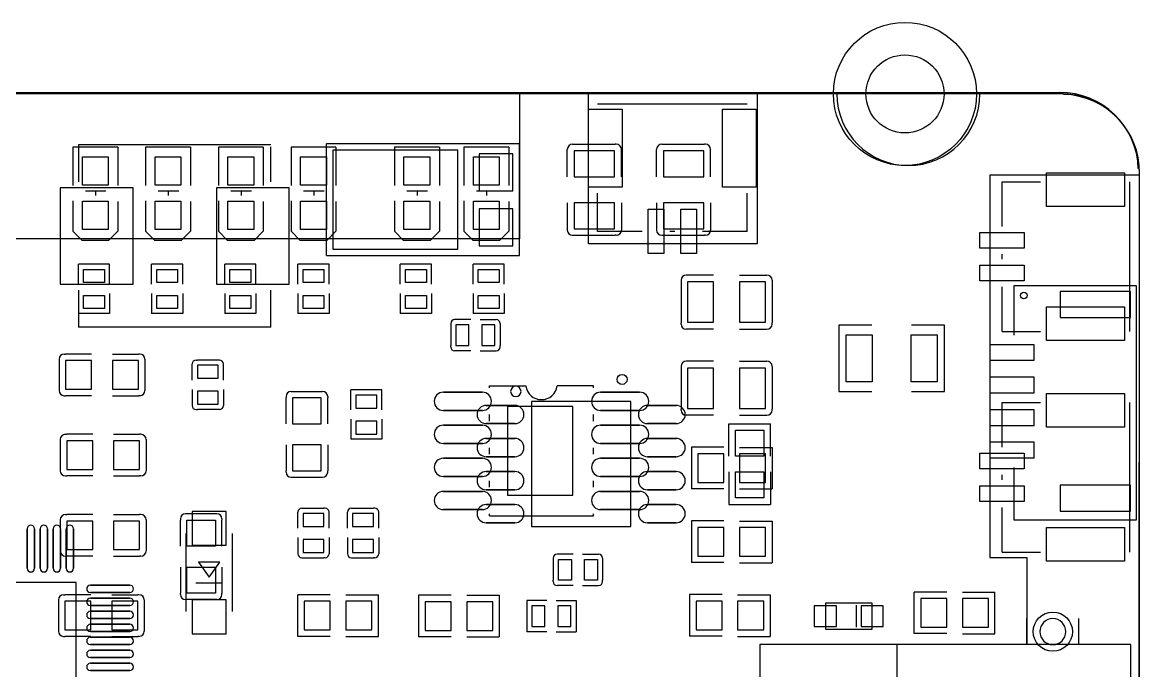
# Model space of a CAD drawing. Extents: x 1330 to 4875, y 412 to 2598.
# Drawn here: x 3184 to 4875, y 1618 to 2598 of the extents above; entities that cross this region are included whole.
import ezdxf

# ---------------------------------------------------------------- set-up
doc = ezdxf.new("R2010")
doc.units = 9
doc.layers.get('0').update_dxf_attribs({"color": 5})
doc.layers.add('图层1', color=255, linetype='Continuous')

msp = doc.modelspace()

# ---------------------------------------------------------------- linework, layer by layer
at = {"color": 0}
for points in [[(1443.813, 2491.941), (1443.813, 2491.941), (4753.813, 2491.941)], [(4874.1349, 2372.5164), (4874.1349, 2372.5164), (4875.1029, 640.0434)]]:
    msp.add_lwpolyline(points, dxfattribs=at)
for points in [[(4760, 2490), (4760, 2490), (1450, 2490)], [(4054.843, 2474.923), (4054.843, 2474.923), (4281.216, 2474.923)], [(3261, 2409.5), (3261, 2409.5), (3261, 2351.5)], [(3329, 2409.5), (3329, 2409.5), (3261, 2409.5)], [(3560.669, 2412.795), (3560.669, 2412.795), (3269.331, 2412.795)], [(3269.331, 2412.795), (3269.331, 2412.795), (3269.331, 2356.935)], [(3329, 2409.5), (3329, 2409.5), (3329, 2351.5)], [(3371, 2409.5), (3371, 2409.5), (3371, 2351.5)], [(3439, 2409.5), (3439, 2409.5), (3371, 2409.5)], [(3439, 2409.5), (3439, 2409.5), (3439, 2351.5)], [(3481, 2409.5), (3481, 2409.5), (3481, 2351.5)], [(3549, 2409.5), (3549, 2409.5), (3481, 2409.5)], [(3549, 2409.5), (3549, 2409.5), (3549, 2351.5)], [(3560.669, 2356.935), (3560.669, 2356.935), (3560.669, 2410)], [(3591, 2409.5), (3591, 2409.5), (3591, 2351.5)], [(3659, 2409.5), (3659, 2409.5), (3591, 2409.5)], [(3644.596, 2245.355), (3644.596, 2245.355), (3644.596, 2414.645)], [(3936.9, 2414.645), (3936.9, 2414.645), (3644.9, 2414.645)], [(3659, 2409.5), (3659, 2409.5), (3659, 2351.5)], [(3747.429, 2409.5), (3747.429, 2409.5), (3747.429, 2351.5)], [(3815.429, 2409.5), (3815.429, 2409.5), (3747.429, 2409.5)], [(3815.429, 2409.5), (3815.429, 2409.5), (3815.429, 2351.5)], [(3852.429, 2409.5), (3852.429, 2409.5), (3852.429, 2351.5)], [(3920.429, 2409.5), (3920.429, 2409.5), (3852.429, 2409.5)], [(3920.429, 2409.5), (3920.429, 2409.5), (3920.429, 2351.5)], [(3936.9, 2245.355), (3936.9, 2245.355), (3936.9, 2414.645)], [(4009.055, 2364.685), (4009.055, 2364.685), (4009.055, 2406.023)], [(4016.931, 2413.899), (4016.931, 2413.899), (4018.503, 2413.899)], [(4017.719, 2413.899), (4017.719, 2413.899), (4018.503, 2413.899)], [(4018.503, 2413.899), (4018.503, 2413.899), (4081.497, 2413.898)], [(4083.07, 2413.898), (4083.07, 2413.898), (4081.497, 2413.898)], [(4090.945, 2364.685), (4090.945, 2364.685), (4090.945, 2406.023)], [(4144.055, 2364.683), (4144.055, 2364.683), (4144.055, 2406.021)], [(4151.931, 2413.897), (4151.931, 2413.897), (4153.503, 2413.897)], [(4152.719, 2413.897), (4152.719, 2413.897), (4153.503, 2413.897)], [(4153.503, 2413.897), (4153.503, 2413.897), (4216.497, 2413.896)], [(4218.07, 2413.896), (4218.07, 2413.896), (4216.497, 2413.896)], [(4225.945, 2364.683), (4225.945, 2364.683), (4225.945, 2406.021)], [(4874, 629), (4874, 629), (4875, 2367.126)], [(4667.01, 2289.245), (4667.01, 2289.245), (4667.01, 2356.93)], [(4667.01, 2356.93), (4667.01, 2356.93), (4724.835, 2356.93)], [(4859.923, 2356.929), (4859.923, 2356.929), (4859.923, 2130.556)], [(3311, 2343), (3311, 2343), (3280, 2343)], [(3295.313, 2343), (3295.313, 2343), (3295.313, 2336.096)], [(3421, 2343), (3421, 2343), (3390, 2343)], [(3405.313, 2343), (3405.313, 2343), (3405.313, 2336.096)], [(3531, 2343), (3531, 2343), (3500, 2343)], [(3515.313, 2343), (3515.313, 2343), (3515.313, 2336.096)], [(3641, 2343), (3641, 2343), (3610, 2343)], [(3625.313, 2343), (3625.313, 2343), (3625.313, 2336.096)], [(3797.429, 2343), (3797.429, 2343), (3766.429, 2343)], [(3781.742, 2343), (3781.742, 2343), (3781.742, 2336.096)], [(3902.429, 2343), (3902.429, 2343), (3871.429, 2343)], [(3886.742, 2343), (3886.742, 2343), (3886.742, 2336.096)], [(4054.842, 2282.01), (4054.842, 2282.01), (4054.842, 2339.835)], [(4281.216, 2282.01), (4281.216, 2282.01), (4281.216, 2339.835)], [(3261, 2328.5), (3261, 2328.5), (3261, 2282.5)], [(3329, 2327.5), (3329, 2327.5), (3329, 2282.5)], [(3371, 2328.5), (3371, 2328.5), (3371, 2282.5)], [(3439, 2327.5), (3439, 2327.5), (3439, 2282.5)], [(3481, 2328.5), (3481, 2328.5), (3481, 2282.5)], [(3549, 2327.5), (3549, 2327.5), (3549, 2282.5)], [(3591, 2328.5), (3591, 2328.5), (3591, 2282.5)], [(3659, 2327.5), (3659, 2327.5), (3659, 2282.5)], [(3747.429, 2328.5), (3747.429, 2328.5), (3747.429, 2282.5)], [(3815.429, 2327.5), (3815.429, 2327.5), (3815.429, 2282.5)], [(3852.429, 2328.5), (3852.429, 2328.5), (3852.429, 2282.5)], [(3920.429, 2327.5), (3920.429, 2327.5), (3920.429, 2282.5)], [(4009.055, 2325.315), (4009.055, 2325.315), (4009.055, 2283.977)], [(4090.945, 2325.315), (4090.945, 2325.315), (4090.945, 2283.977)], [(4144.055, 2325.313), (4144.055, 2325.313), (4144.055, 2283.975)], [(4225.945, 2325.313), (4225.945, 2325.313), (4225.945, 2283.975)], [(3329, 2282.5), (3315, 2268.5), (3275, 2268.5), (3261, 2282.5)], [(3439, 2282.5), (3425, 2268.5), (3385, 2268.5), (3371, 2282.5)], [(3549, 2282.5), (3535, 2268.5), (3495, 2268.5), (3481, 2282.5)], [(3659, 2282.5), (3645, 2268.5), (3605, 2268.5), (3591, 2282.5)], [(3815.429, 2282.5), (3801.429, 2268.5), (3761.429, 2268.5), (3747.429, 2282.5)], [(3920.429, 2282.5), (3906.429, 2268.5), (3866.429, 2268.5), (3852.429, 2282.5)], [(4016.931, 2276.101), (4016.931, 2276.101), (4018.503, 2276.101)], [(4018.503, 2276.101), (4018.503, 2276.101), (4081.496, 2276.101)], [(4122.527, 2282.01), (4122.527, 2282.01), (4054.842, 2282.01)], [(4083.069, 2276.101), (4083.069, 2276.101), (4081.496, 2276.101)], [(4151.931, 2276.099), (4151.931, 2276.099), (4153.503, 2276.099)], [(4153.503, 2276.099), (4153.503, 2276.099), (4216.496, 2276.099)], [(4171.727, 2282.01), (4171.727, 2282.01), (4164.327, 2282.01)], [(4281.216, 2282.01), (4281.216, 2282.01), (4213.527, 2282.01)], [(4218.069, 2276.099), (4218.069, 2276.099), (4216.496, 2276.099)], [(3316.48, 2232.407), (3316.48, 2232.407), (3269.234, 2232.407)], [(3269.234, 2202.092), (3269.234, 2202.092), (3269.234, 2232.407)], [(3316.48, 2202.092), (3316.48, 2202.092), (3316.48, 2232.407)], [(3427.194, 2232.407), (3427.194, 2232.407), (3379.948, 2232.407)], [(3379.948, 2202.092), (3379.948, 2202.092), (3379.948, 2232.407)], [(3427.194, 2202.092), (3427.194, 2202.092), (3427.194, 2232.407)], [(3537.909, 2232.407), (3537.909, 2232.407), (3490.663, 2232.407)], [(3490.663, 2202.092), (3490.663, 2202.092), (3490.663, 2232.407)], [(3537.909, 2202.092), (3537.909, 2202.092), (3537.909, 2232.407)], [(3648.623, 2232.407), (3648.623, 2232.407), (3601.377, 2232.407)], [(3601.377, 2202.092), (3601.377, 2202.092), (3601.377, 2232.407)], [(3644.57, 2245.355), (3644.57, 2245.355), (3936.57, 2245.355)], [(3648.623, 2202.092), (3648.623, 2202.092), (3648.623, 2232.407)], [(3803.623, 2232.407), (3803.623, 2232.407), (3756.377, 2232.407)], [(3756.377, 2202.092), (3756.377, 2202.092), (3756.377, 2232.407)], [(3803.623, 2202.092), (3803.623, 2202.092), (3803.623, 2232.407)], [(3913.623, 2232.407), (3913.623, 2232.407), (3866.377, 2232.407)], [(3866.377, 2202.092), (3866.377, 2202.092), (3866.377, 2232.407)], [(3913.623, 2202.092), (3913.623, 2202.092), (3913.623, 2232.407)], [(4667.01, 2240.045), (4667.01, 2240.045), (4667.01, 2247.445)], [(4230.315, 2215.945), (4230.315, 2215.945), (4188.977, 2215.945)], [(4269.685, 2215.945), (4269.685, 2215.945), (4311.023, 2215.945)], [(4181.101, 2208.069), (4181.101, 2208.069), (4181.101, 2206.497)], [(4181.101, 2206.497), (4181.101, 2206.497), (4181.101, 2143.504)], [(4318.899, 2206.497), (4318.899, 2206.497), (4318.898, 2143.503)], [(4318.899, 2208.069), (4318.899, 2208.069), (4318.899, 2206.497)], [(4318.899, 2207.281), (4318.899, 2207.281), (4318.899, 2206.497)], [(4667.01, 2130.556), (4667.01, 2130.556), (4667.01, 2198.245)], [(4685, 2125), (4685, 2200), (4870, 2200), (4870, 1845), (4685, 1845), (4685, 1925)], [(3269.234, 2187.918), (3269.234, 2187.918), (3269.234, 2157.603)], [(3269.331, 2193.065), (3269.331, 2193.065), (3269.331, 2137.205)], [(3316.48, 2187.918), (3316.48, 2187.918), (3316.48, 2157.603)], [(3379.948, 2187.918), (3379.948, 2187.918), (3379.948, 2157.603)], [(3427.194, 2187.918), (3427.194, 2187.918), (3427.194, 2157.603)], [(3490.663, 2187.918), (3490.663, 2187.918), (3490.663, 2157.603)], [(3537.909, 2187.918), (3537.909, 2187.918), (3537.909, 2157.603)], [(3560.669, 2137.205), (3560.669, 2137.205), (3560.669, 2193.065)], [(3601.377, 2187.918), (3601.377, 2187.918), (3601.377, 2157.603)], [(3648.623, 2187.918), (3648.623, 2187.918), (3648.623, 2157.603)], [(3756.377, 2187.918), (3756.377, 2187.918), (3756.377, 2157.603)], [(3803.623, 2187.918), (3803.623, 2187.918), (3803.623, 2157.603)], [(3866.377, 2187.918), (3866.377, 2187.918), (3866.377, 2157.603)], [(3913.623, 2187.918), (3913.623, 2187.918), (3913.623, 2157.603)], [(3316.48, 2157.603), (3316.48, 2157.603), (3269.234, 2157.603)], [(3427.194, 2157.603), (3427.194, 2157.603), (3379.948, 2157.603)], [(3537.909, 2157.603), (3537.909, 2157.603), (3490.663, 2157.603)], [(3648.623, 2157.603), (3648.623, 2157.603), (3601.377, 2157.603)], [(3803.623, 2157.603), (3803.623, 2157.603), (3756.377, 2157.603)], [(3862.915, 2148.621), (3862.915, 2148.621), (3838.504, 2148.621)], [(3913.623, 2157.603), (3913.623, 2157.603), (3866.377, 2157.603)], [(3877.09, 2148.621), (3877.09, 2148.621), (3901.496, 2148.621)], [(3560.669, 2137.205), (3560.669, 2137.205), (3269.331, 2137.205)], [(3832.6, 2142.717), (3832.6, 2142.717), (3832.6, 2140.747)], [(3832.6, 2140.747), (3832.6, 2140.747), (3832.6, 2109.252)], [(3907.405, 2142.712), (3907.405, 2142.712), (3907.405, 2140.747)], [(3907.405, 2140.747), (3907.405, 2140.747), (3907.405, 2109.252)], [(4181.101, 2141.931), (4181.101, 2141.931), (4181.101, 2143.504)], [(4230.315, 2134.055), (4230.315, 2134.055), (4188.977, 2134.055)], [(4269.685, 2134.055), (4269.685, 2134.055), (4311.023, 2134.055)], [(4318.898, 2141.93), (4318.898, 2141.93), (4318.898, 2143.503)], [(4470, 2140), (4420, 2140), (4420, 2040), (4470, 2040)], [(4530, 2040), (4580, 2040), (4580, 2140), (4530, 2140)], [(4667.01, 2130.556), (4667.01, 2130.556), (4724.835, 2130.556)], [(3247.913, 2096.497), (3247.913, 2096.497), (3249.882, 2096.497)], [(3289.248, 2096.497), (3289.248, 2096.497), (3249.882, 2096.497)], [(3320.747, 2096.497), (3320.747, 2096.497), (3360.118, 2096.497)], [(3362.087, 2096.497), (3362.087, 2096.497), (3360.118, 2096.497)], [(3832.6, 2107.279), (3832.6, 2107.279), (3832.6, 2109.252)], [(3862.915, 2101.375), (3862.915, 2101.375), (3838.504, 2101.375)], [(3877.09, 2101.375), (3877.09, 2101.375), (3901.496, 2101.375)], [(3907.405, 2107.284), (3907.405, 2107.284), (3907.405, 2109.252)], [(3240.039, 2088.623), (3240.039, 2088.623), (3240.039, 2041.378)], [(3369.961, 2088.623), (3369.961, 2088.623), (3369.961, 2041.378)], [(3441.375, 2057.085), (3441.375, 2057.085), (3441.375, 2081.496)], [(3447.279, 2087.4), (3447.279, 2087.4), (3449.252, 2087.4)], [(3480.747, 2087.4), (3480.747, 2087.4), (3449.252, 2087.4)], [(3482.717, 2087.4), (3482.717, 2087.4), (3480.747, 2087.4)], [(3488.621, 2057.085), (3488.621, 2057.085), (3488.621, 2081.496)], [(4230.315, 2085.747), (4230.315, 2085.747), (4188.977, 2085.747)], [(4269.685, 2085.747), (4269.685, 2085.747), (4311.023, 2085.747)], [(4181.101, 2077.871), (4181.101, 2077.871), (4181.101, 2076.299)], [(4181.101, 2076.299), (4181.101, 2076.299), (4181.101, 2013.306)], [(4318.899, 2076.299), (4318.899, 2076.299), (4318.898, 2013.305)], [(4318.899, 2077.871), (4318.899, 2077.871), (4318.899, 2076.299)], [(4318.899, 2077.083), (4318.899, 2077.083), (4318.899, 2076.299)], [(3891.26, 2045.192), (3891.26, 2045.192), (3891.26, 2048.425)], [(3891.26, 2048.425), (3891.26, 2048.425), (3946.378, 2048.425)], [(4048.74, 2048.425), (4048.74, 2048.425), (3993.622, 2048.425)], [(4048.74, 2045.193), (4048.74, 2045.193), (4048.74, 2048.425)], [(3247.914, 2033.503), (3247.914, 2033.503), (3249.882, 2033.503)], [(3289.248, 2033.503), (3289.248, 2033.503), (3249.882, 2033.503)], [(3320.747, 2033.503), (3320.747, 2033.503), (3360.118, 2033.503)], [(3362.086, 2033.503), (3362.086, 2033.503), (3360.118, 2033.503)], [(3441.375, 2042.91), (3441.375, 2042.91), (3441.375, 2018.504)], [(3488.621, 2042.91), (3488.621, 2042.91), (3488.621, 2018.504)], [(3583.503, 2032.087), (3583.503, 2032.087), (3583.503, 2030.118)], [(3583.503, 1990.747), (3583.503, 1990.747), (3583.503, 2030.118)], [(3591.377, 2039.961), (3591.377, 2039.961), (3638.622, 2039.961)], [(3646.497, 2032.086), (3646.497, 2032.086), (3646.497, 2030.118)], [(3646.497, 1990.747), (3646.497, 1990.747), (3646.497, 2030.118)], [(3728.623, 2042.397), (3728.623, 2042.397), (3681.377, 2042.397)], [(3681.377, 2012.082), (3681.377, 2012.082), (3681.377, 2042.397)], [(3728.623, 2012.082), (3728.623, 2012.082), (3728.623, 2042.397)], [(3447.284, 2012.595), (3447.284, 2012.595), (3449.252, 2012.595)], [(3480.747, 2012.595), (3480.747, 2012.595), (3449.252, 2012.595)], [(3482.712, 2012.595), (3482.712, 2012.595), (3480.747, 2012.595)], [(4181.101, 2011.733), (4181.101, 2011.733), (4181.101, 2013.306)], [(4318.898, 2011.732), (4318.898, 2011.732), (4318.898, 2013.305)], [(4667.01, 1955.5), (4667.01, 1955.5), (4667.01, 2023.185)], [(4667.01, 2023.185), (4667.01, 2023.185), (4724.835, 2023.185)], [(4859.923, 2023.184), (4859.923, 2023.184), (4859.923, 1796.811)], [(3681.377, 1997.908), (3681.377, 1997.908), (3681.377, 1967.593)], [(3728.623, 1997.908), (3728.623, 1997.908), (3728.623, 1967.593)], [(3891.26, 1995.192), (3891.26, 1995.192), (3891.26, 2004.808)], [(4048.74, 1995.193), (4048.74, 1995.193), (4048.74, 2004.807)], [(4230.315, 2003.857), (4230.315, 2003.857), (4188.977, 2003.857)], [(4269.685, 2003.857), (4269.685, 2003.857), (4311.023, 2003.857)], [(4253.302, 1941.837), (4253.302, 1941.837), (4253.302, 1991.048)], [(4253.302, 1991.048), (4253.302, 1991.048), (4316.296, 1991.048)], [(4316.296, 1941.837), (4316.296, 1941.837), (4316.296, 1991.048)], [(3241.772, 1967.238), (3241.772, 1967.238), (3241.772, 1919.993)], [(3249.646, 1975.112), (3249.646, 1975.112), (3251.615, 1975.112)], [(3290.981, 1975.112), (3290.981, 1975.112), (3251.615, 1975.112)], [(3322.48, 1975.112), (3322.48, 1975.112), (3361.851, 1975.112)], [(3363.82, 1975.112), (3363.82, 1975.112), (3361.851, 1975.112)], [(3371.694, 1967.238), (3371.694, 1967.238), (3371.694, 1919.993)], [(3728.623, 1967.593), (3728.623, 1967.593), (3681.377, 1967.593)], [(3583.503, 1959.248), (3583.503, 1959.248), (3583.503, 1919.882)], [(3646.497, 1959.248), (3646.497, 1959.248), (3646.497, 1919.882)], [(3891.26, 1945.192), (3891.26, 1945.192), (3891.26, 1954.808)], [(4048.74, 1945.193), (4048.74, 1945.193), (4048.74, 1954.807)], [(4246.044, 1955.549), (4246.044, 1955.549), (4196.833, 1955.549)], [(4196.833, 1955.549), (4196.833, 1955.549), (4196.833, 1892.555)], [(4269.689, 1955.348), (4269.689, 1955.348), (4318.903, 1955.348)], [(4318.903, 1955.348), (4318.903, 1955.348), (4318.903, 1892.354)], [(3249.647, 1912.118), (3249.647, 1912.118), (3251.615, 1912.118)], [(3290.981, 1912.118), (3290.981, 1912.118), (3251.615, 1912.118)], [(3322.48, 1912.118), (3322.48, 1912.118), (3361.851, 1912.118)], [(3363.819, 1912.118), (3363.819, 1912.118), (3361.851, 1912.118)], [(3583.503, 1917.913), (3583.503, 1917.913), (3583.503, 1919.882)], [(3646.497, 1917.914), (3646.497, 1917.914), (3646.497, 1919.882)], [(4253.503, 1918.192), (4253.503, 1918.192), (4253.503, 1868.978)], [(4316.497, 1918.192), (4316.497, 1918.192), (4316.497, 1868.978)], [(4667.01, 1906.3), (4667.01, 1906.3), (4667.01, 1913.7)], [(3591.377, 1910.039), (3591.377, 1910.039), (3638.622, 1910.039)], [(3891.26, 1895.192), (3891.26, 1895.192), (3891.26, 1904.808)], [(4048.74, 1895.193), (4048.74, 1895.193), (4048.74, 1904.807)], [(4246.044, 1892.555), (4246.044, 1892.555), (4196.833, 1892.555)], [(4269.689, 1892.354), (4269.689, 1892.354), (4318.903, 1892.354)], [(3607.288, 1863.247), (3607.288, 1863.247), (3609.253, 1863.247)], [(3609.253, 1863.247), (3609.253, 1863.247), (3640.748, 1863.247)], [(3642.716, 1863.247), (3642.716, 1863.247), (3640.748, 1863.247)], [(3682.288, 1863.247), (3682.288, 1863.247), (3684.253, 1863.247)], [(3684.253, 1863.247), (3684.253, 1863.247), (3715.748, 1863.247)], [(3717.716, 1863.247), (3717.716, 1863.247), (3715.748, 1863.247)], [(4253.503, 1868.978), (4253.503, 1868.978), (4316.497, 1868.978)], [(4667.01, 1796.811), (4667.01, 1796.811), (4667.01, 1864.5)], [(3241.772, 1845.853), (3241.772, 1845.853), (3241.772, 1798.608)], [(3249.646, 1853.727), (3249.646, 1853.727), (3251.615, 1853.727)], [(3290.981, 1853.727), (3290.981, 1853.727), (3251.615, 1853.727)], [(3322.48, 1853.727), (3322.48, 1853.727), (3361.851, 1853.727)], [(3363.82, 1853.727), (3363.82, 1853.727), (3361.851, 1853.727)], [(3371.694, 1845.853), (3371.694, 1845.853), (3371.694, 1798.608)], [(3423.503, 1847.086), (3423.503, 1847.086), (3423.503, 1845.118)], [(3423.503, 1805.747), (3423.503, 1805.747), (3423.503, 1845.118)], [(3478.623, 1854.961), (3478.623, 1854.961), (3431.378, 1854.961)], [(3486.497, 1847.087), (3486.497, 1847.087), (3486.497, 1845.118)], [(3486.497, 1805.747), (3486.497, 1805.747), (3486.497, 1845.118)], [(3601.379, 1832.932), (3601.379, 1832.932), (3601.379, 1857.338)], [(3648.625, 1832.932), (3648.625, 1832.932), (3648.625, 1857.338)], [(3676.379, 1832.932), (3676.379, 1832.932), (3676.379, 1857.338)], [(3723.625, 1832.932), (3723.625, 1832.932), (3723.625, 1857.338)], [(3891.26, 1851.575), (3891.26, 1851.575), (3891.26, 1854.808)], [(3891.26, 1851.575), (3891.26, 1851.575), (4048.74, 1851.575)], [(4048.74, 1851.575), (4048.74, 1851.575), (4048.74, 1854.807)], [(4246.044, 1844.044), (4246.044, 1844.044), (4196.833, 1844.044)], [(4196.833, 1844.044), (4196.833, 1844.044), (4196.833, 1781.05)], [(4269.689, 1843.843), (4269.689, 1843.843), (4318.903, 1843.843)], [(4318.903, 1843.843), (4318.903, 1843.843), (4318.903, 1780.849)], [(3431.686, 1824.897), (3431.686, 1824.897), (3431.686, 1706.787)], [(3502.552, 1706.787), (3502.552, 1706.787), (3502.552, 1824.897)], [(3601.379, 1818.757), (3601.379, 1818.757), (3601.379, 1794.346)], [(3648.625, 1818.757), (3648.625, 1818.757), (3648.625, 1794.346)], [(3676.379, 1818.757), (3676.379, 1818.757), (3676.379, 1794.346)], [(3723.625, 1818.757), (3723.625, 1818.757), (3723.625, 1794.346)], [(4017.91, 1793.621), (4017.91, 1793.621), (3993.504, 1793.621)], [(4032.085, 1793.621), (4032.085, 1793.621), (4056.496, 1793.621)], [(4667.01, 1796.811), (4667.01, 1796.811), (4724.835, 1796.811)], [(3249.647, 1790.733), (3249.647, 1790.733), (3251.615, 1790.733)], [(3290.981, 1790.733), (3290.981, 1790.733), (3251.615, 1790.733)], [(3322.48, 1790.733), (3322.48, 1790.733), (3361.851, 1790.733)], [(3363.819, 1790.733), (3363.819, 1790.733), (3361.851, 1790.733)], [(3483.119, 1781.842), (3483.119, 1781.842), (3451.119, 1781.842)], [(3451.119, 1781.842), (3451.119, 1781.842), (3467.119, 1758.842)], [(3467.119, 1758.842), (3467.119, 1758.842), (3483.119, 1781.842)], [(3607.283, 1788.442), (3607.283, 1788.442), (3609.253, 1788.442)], [(3609.253, 1788.442), (3609.253, 1788.442), (3640.748, 1788.442)], [(3642.721, 1788.442), (3642.721, 1788.442), (3640.748, 1788.442)], [(3682.283, 1788.442), (3682.283, 1788.442), (3684.253, 1788.442)], [(3684.253, 1788.442), (3684.253, 1788.442), (3715.748, 1788.442)], [(3717.721, 1788.442), (3717.721, 1788.442), (3715.748, 1788.442)], [(3987.595, 1787.712), (3987.595, 1787.712), (3987.595, 1785.747)], [(3987.595, 1785.747), (3987.595, 1785.747), (3987.595, 1754.252)], [(4062.4, 1787.717), (4062.4, 1787.717), (4062.4, 1785.747)], [(4062.4, 1785.747), (4062.4, 1785.747), (4062.4, 1754.252)], [(4246.044, 1781.05), (4246.044, 1781.05), (4196.833, 1781.05)], [(4269.689, 1780.849), (4269.689, 1780.849), (4318.903, 1780.849)], [(3423.503, 1774.248), (3423.503, 1774.248), (3423.503, 1734.882)], [(3486.497, 1774.248), (3486.497, 1774.248), (3486.497, 1734.882)], [(3487.119, 1749.842), (3487.119, 1749.842), (3447.119, 1749.842)], [(3987.595, 1752.284), (3987.595, 1752.284), (3987.595, 1754.252)], [(4017.91, 1746.375), (4017.91, 1746.375), (3993.504, 1746.375)], [(4032.085, 1746.375), (4032.085, 1746.375), (4056.496, 1746.375)], [(4062.4, 1752.279), (4062.4, 1752.279), (4062.4, 1754.252)], [(3246.765, 1732.339), (3246.765, 1732.339), (3248.734, 1732.339)], [(3288.1, 1732.339), (3288.1, 1732.339), (3248.734, 1732.339)], [(3319.599, 1732.339), (3319.599, 1732.339), (3358.97, 1732.339)], [(3360.939, 1732.339), (3360.939, 1732.339), (3358.97, 1732.339)], [(3423.503, 1732.914), (3423.503, 1732.914), (3423.503, 1734.882)], [(3478.623, 1725.039), (3478.623, 1725.039), (3431.378, 1725.039)], [(3486.497, 1732.913), (3486.497, 1732.913), (3486.497, 1734.882)], [(3601.097, 1669.345), (3601.097, 1669.345), (3601.097, 1732.339)], [(3650.311, 1732.339), (3650.311, 1732.339), (3601.097, 1732.339)], [(3673.956, 1732.138), (3673.956, 1732.138), (3723.167, 1732.138)], [(3723.167, 1669.144), (3723.167, 1669.144), (3723.167, 1732.138)], [(3833.163, 1731.698), (3833.163, 1731.698), (3783.952, 1731.698)], [(3783.952, 1731.698), (3783.952, 1731.698), (3783.952, 1668.704)], [(3856.808, 1731.497), (3856.808, 1731.497), (3906.022, 1731.497)], [(3906.022, 1731.497), (3906.022, 1731.497), (3906.022, 1668.503)], [(4243.163, 1732.54), (4243.163, 1732.54), (4193.952, 1732.54)], [(4193.952, 1732.54), (4193.952, 1732.54), (4193.952, 1669.546)], [(4266.808, 1732.339), (4266.808, 1732.339), (4316.022, 1732.339)], [(4316.022, 1732.339), (4316.022, 1732.339), (4316.022, 1669.345)], [(4533.978, 1673.503), (4533.978, 1673.503), (4533.978, 1736.497)], [(4583.192, 1736.497), (4583.192, 1736.497), (4533.978, 1736.497)], [(4606.837, 1736.296), (4606.837, 1736.296), (4656.048, 1736.296)], [(4656.048, 1673.302), (4656.048, 1673.302), (4656.048, 1736.296)], [(3238.891, 1724.465), (3238.891, 1724.465), (3238.891, 1677.22)], [(3368.813, 1724.465), (3368.813, 1724.465), (3368.813, 1677.22)], [(3947.603, 1723.623), (3947.603, 1723.623), (3947.603, 1676.377)], [(3977.918, 1723.623), (3977.918, 1723.623), (3947.603, 1723.623)], [(3992.092, 1723.623), (3992.092, 1723.623), (4022.407, 1723.623)], [(4022.407, 1723.623), (4022.407, 1723.623), (4022.407, 1676.377)], [(4446.005, 1716.54), (4446.005, 1706.51), (4446.005, 1706.51), (4446.005, 1683.07)], [(4704.33, 1656.85), (4704.33, 1656.85), (4704.33, 1696.22)], [(4783.07, 1656.85), (4783.07, 1656.85), (4783.07, 1696.22)], [(3977.918, 1676.377), (3977.918, 1676.377), (3947.603, 1676.377)], [(3992.092, 1676.377), (3992.092, 1676.377), (4022.407, 1676.377)], [(3246.766, 1669.345), (3246.766, 1669.345), (3248.734, 1669.345)], [(3288.1, 1669.345), (3288.1, 1669.345), (3248.734, 1669.345)], [(3319.599, 1669.345), (3319.599, 1669.345), (3358.97, 1669.345)], [(3360.938, 1669.345), (3360.938, 1669.345), (3358.97, 1669.345)], [(3650.311, 1669.345), (3650.311, 1669.345), (3601.097, 1669.345)], [(3673.956, 1669.144), (3673.956, 1669.144), (3723.167, 1669.144)], [(3833.163, 1668.704), (3833.163, 1668.704), (3783.952, 1668.704)], [(3856.808, 1668.503), (3856.808, 1668.503), (3906.022, 1668.503)], [(4243.163, 1669.546), (4243.163, 1669.546), (4193.952, 1669.546)], [(4266.808, 1669.345), (4266.808, 1669.345), (4316.022, 1669.345)], [(4583.192, 1673.503), (4583.192, 1673.503), (4533.978, 1673.503)], [(4606.837, 1673.302), (4606.837, 1673.302), (4656.048, 1673.302)]]:
    msp.add_lwpolyline(points)
for points in [[(4092.238, 2348.935), (4041.056, 2348.935), (4041.056, 2467.045), (4092.238, 2467.045)], [(4294.998, 2348.935), (4243.816, 2348.935), (4243.816, 2467.045), (4294.998, 2467.045)], [(3654.412, 2404.803), (3654.412, 2255.197), (3843.388, 2255.197), (3843.388, 2404.803)], [(4019.488, 2404.055), (4019.488, 2364.685), (4080.512, 2364.685), (4080.512, 2404.055)], [(4154.488, 2404.053), (4154.488, 2364.683), (4215.512, 2364.683), (4215.512, 2404.053)], [(3314.5, 2352), (3275.5, 2352), (3275.5, 2395), (3314.5, 2395)], [(3424.5, 2352), (3385.5, 2352), (3385.5, 2395), (3424.5, 2395)], [(3534.5, 2352), (3495.5, 2352), (3495.5, 2395), (3534.5, 2395)], [(3644.5, 2352), (3605.5, 2352), (3605.5, 2395), (3644.5, 2395)], [(3800.929, 2352), (3761.929, 2352), (3761.929, 2395), (3800.929, 2395)], [(3905.929, 2352), (3866.929, 2352), (3866.929, 2395), (3905.929, 2395)], [(3875.7, 2343.6), (3926.5, 2343.6), (3926.5, 2399.6), (3875.7, 2399.6)], [(4733.935, 2319.534), (4733.935, 2370.716), (4852.045, 2370.716), (4852.045, 2319.534)], [(3352.008, 2347.835), (3241.772, 2347.835), (3241.772, 2202.165), (3352.008, 2202.165)], [(3588.228, 2347.835), (3477.992, 2347.835), (3477.992, 2202.165), (3588.228, 2202.165)], [(3314.5, 2285), (3275.5, 2285), (3275.5, 2328), (3314.5, 2328)], [(3424.5, 2285), (3385.5, 2285), (3385.5, 2328), (3424.5, 2328)], [(3534.5, 2285), (3495.5, 2285), (3495.5, 2328), (3534.5, 2328)], [(3644.5, 2285), (3605.5, 2285), (3605.5, 2328), (3644.5, 2328)], [(3800.929, 2285), (3761.929, 2285), (3761.929, 2328), (3800.929, 2328)], [(3905.929, 2285), (3866.929, 2285), (3866.929, 2328), (3905.929, 2328)], [(3875.7, 2260.4), (3926.5, 2260.4), (3926.5, 2316.4), (3875.7, 2316.4)], [(4019.488, 2325.315), (4019.488, 2285.945), (4080.512, 2285.945), (4080.512, 2325.315)], [(4154.488, 2325.313), (4154.488, 2285.943), (4215.512, 2285.943), (4215.512, 2325.313)], [(4131.627, 2315.51), (4155.227, 2315.51), (4155.227, 2248.51), (4131.627, 2248.51)], [(4180.827, 2315.51), (4204.427, 2315.51), (4204.427, 2248.51), (4180.827, 2248.51)], [(4700.51, 2280.145), (4700.51, 2256.545), (4633.51, 2256.545), (4633.51, 2280.145)], [(3308.605, 2224.527), (3308.605, 2204.842), (3277.109, 2204.842), (3277.109, 2224.527)], [(3419.319, 2224.527), (3419.319, 2204.842), (3387.823, 2204.842), (3387.823, 2224.527)], [(3530.034, 2224.527), (3530.034, 2204.842), (3498.538, 2204.842), (3498.538, 2224.527)], [(3640.748, 2224.527), (3640.748, 2204.842), (3609.252, 2204.842), (3609.252, 2224.527)], [(3795.748, 2224.527), (3795.748, 2204.842), (3764.252, 2204.842), (3764.252, 2224.527)], [(3905.748, 2224.527), (3905.748, 2204.842), (3874.252, 2204.842), (3874.252, 2224.527)], [(4700.51, 2230.945), (4700.51, 2207.345), (4633.51, 2207.345), (4633.51, 2230.945)], [(4230.315, 2205.512), (4190.945, 2205.512), (4190.945, 2144.488), (4230.315, 2144.488)], [(4309.055, 2205.512), (4269.685, 2205.512), (4269.685, 2144.488), (4309.055, 2144.488)], [(3308.605, 2185.157), (3308.605, 2165.472), (3277.109, 2165.472), (3277.109, 2185.157)], [(3419.319, 2185.157), (3419.319, 2165.472), (3387.823, 2165.472), (3387.823, 2185.157)], [(3530.034, 2185.157), (3530.034, 2165.472), (3498.538, 2165.472), (3498.538, 2185.157)], [(3640.748, 2185.157), (3640.748, 2165.472), (3609.252, 2165.472), (3609.252, 2185.157)], [(3795.748, 2185.157), (3795.748, 2165.472), (3764.252, 2165.472), (3764.252, 2185.157)], [(3905.748, 2185.157), (3905.748, 2165.472), (3874.252, 2165.472), (3874.252, 2185.157)], [(4754.842, 2191.339), (4754.842, 2151.969), (4861.142, 2151.969), (4861.142, 2191.339)], [(4733.935, 2116.774), (4733.935, 2167.956), (4852.045, 2167.956), (4852.045, 2116.774)], [(3860.154, 2140.745), (3840.469, 2140.745), (3840.469, 2109.249), (3860.154, 2109.249)], [(3899.524, 2140.745), (3879.839, 2140.745), (3879.839, 2109.249), (3899.524, 2109.249)], [(4431.103, 2125.45), (4470.473, 2125.45), (4470.473, 2054.55), (4431.103, 2054.55)], [(4529.528, 2125.45), (4568.898, 2125.45), (4568.898, 2054.55), (4529.528, 2054.55)], [(4648.543, 2110.63), (4648.543, 2087.008), (4715.473, 2087.008), (4715.473, 2110.63)], [(3289.247, 2086.654), (3249.877, 2086.654), (3249.877, 2043.346), (3289.247, 2043.346)], [(3360.117, 2086.654), (3320.747, 2086.654), (3320.747, 2043.346), (3360.117, 2043.346)], [(3480.745, 2059.846), (3480.745, 2079.531), (3449.249, 2079.531), (3449.249, 2059.846)], [(4230.315, 2075.314), (4190.945, 2075.314), (4190.945, 2014.29), (4230.315, 2014.29)], [(4309.055, 2075.314), (4269.685, 2075.314), (4269.685, 2014.29), (4309.055, 2014.29)], [(4648.543, 2061.417), (4648.543, 2037.795), (4715.473, 2037.795), (4715.473, 2061.417)], [(3480.745, 2020.476), (3480.745, 2040.161), (3449.249, 2040.161), (3449.249, 2020.476)], [(3593.346, 2030.117), (3593.346, 1990.747), (3636.654, 1990.747), (3636.654, 2030.117)], [(3720.748, 2014.843), (3720.748, 2034.528), (3689.252, 2034.528), (3689.252, 2014.843)], [(3821.4725, 2038.7795), (3821.4725, 2038.7795), (3880.5275, 2038.7795)], [(4059.4725, 2038.7795), (4059.4725, 2038.7795), (4118.5275, 2038.7795)], [(4733.935, 1985.789), (4733.935, 2036.971), (4852.045, 2036.971), (4852.045, 1985.789)], [(3929.6535, 2018.7795), (3929.6535, 2018.7795), (3886.3465, 2018.7795)], [(4017.213, 2016.929), (3918.787, 2016.929), (3918.787, 1883.071), (4017.213, 1883.071)], [(4085.12, 2024.49), (3955, 2024.49), (3955, 1835.51), (4105, 1835.51), (4105, 2024.49), (4085.12, 2024.49)], [(4173.6535, 2018.7795), (4173.6535, 2018.7795), (4130.3465, 2018.7795)], [(4648.543, 2012.205), (4648.543, 1988.583), (4715.473, 1988.583), (4715.473, 2012.205)], [(3720.748, 1975.473), (3720.748, 1995.158), (3689.252, 1995.158), (3689.252, 1975.473)], [(3821.4725, 2011.2205), (3821.4725, 2011.2205), (3880.5275, 2011.2205)], [(4059.4725, 2011.2205), (4059.4725, 2011.2205), (4118.5275, 2011.2205)], [(3821.4725, 1988.7795), (3821.4725, 1988.7795), (3880.5275, 1988.7795)], [(3929.6535, 1991.2205), (3929.6535, 1991.2205), (3886.3465, 1991.2205)], [(4059.4725, 1988.7795), (4059.4725, 1988.7795), (4118.5275, 1988.7795)], [(4173.6535, 1991.2205), (4173.6535, 1991.2205), (4130.3465, 1991.2205)], [(4263.346, 1941.814), (4263.346, 1981.184), (4306.654, 1981.184), (4306.654, 1941.814)], [(3290.98, 1965.269), (3251.61, 1965.269), (3251.61, 1921.961), (3290.98, 1921.961)], [(3361.85, 1965.269), (3322.48, 1965.269), (3322.48, 1921.961), (3361.85, 1921.961)], [(3821.4725, 1961.2205), (3821.4725, 1961.2205), (3880.5275, 1961.2205)], [(3929.6535, 1968.7795), (3929.6535, 1968.7795), (3886.3465, 1968.7795)], [(4059.4725, 1961.2205), (4059.4725, 1961.2205), (4118.5275, 1961.2205)], [(4173.6535, 1968.7795), (4173.6535, 1968.7795), (4130.3465, 1968.7795)], [(4648.543, 1962.992), (4648.543, 1939.37), (4715.473, 1939.37), (4715.473, 1962.992)], [(3593.346, 1959.247), (3593.346, 1919.877), (3636.654, 1919.877), (3636.654, 1959.247)], [(4246.067, 1945.505), (4206.697, 1945.505), (4206.697, 1902.197), (4246.067, 1902.197)], [(4309.059, 1945.505), (4269.689, 1945.505), (4269.689, 1902.197), (4309.059, 1902.197)], [(4700.51, 1946.4), (4700.51, 1922.8), (4633.51, 1922.8), (4633.51, 1946.4)], [(3821.4725, 1938.7795), (3821.4725, 1938.7795), (3880.5275, 1938.7795)], [(3929.6535, 1941.2205), (3929.6535, 1941.2205), (3886.3465, 1941.2205)], [(4059.4725, 1938.7795), (4059.4725, 1938.7795), (4118.5275, 1938.7795)], [(4173.6535, 1941.2205), (4173.6535, 1941.2205), (4130.3465, 1941.2205)], [(3821.4725, 1911.2205), (3821.4725, 1911.2205), (3880.5275, 1911.2205)], [(3929.6535, 1918.7795), (3929.6535, 1918.7795), (3886.3465, 1918.7795)], [(4059.4725, 1911.2205), (4059.4725, 1911.2205), (4118.5275, 1911.2205)], [(4173.6535, 1918.7795), (4173.6535, 1918.7795), (4130.3465, 1918.7795)], [(4263.346, 1878.822), (4263.346, 1918.192), (4306.654, 1918.192), (4306.654, 1878.822)], [(4700.51, 1897.2), (4700.51, 1873.6), (4633.51, 1873.6), (4633.51, 1897.2)], [(4754.842, 1898.031), (4754.842, 1858.661), (4861.142, 1858.661), (4861.142, 1898.031)], [(3821.4725, 1888.7795), (3821.4725, 1888.7795), (3880.5275, 1888.7795)], [(3929.6535, 1891.2205), (3929.6535, 1891.2205), (3886.3465, 1891.2205)], [(4059.4725, 1888.7795), (4059.4725, 1888.7795), (4118.5275, 1888.7795)], [(4173.6535, 1891.2205), (4173.6535, 1891.2205), (4130.3465, 1891.2205)], [(3821.4725, 1861.2205), (3821.4725, 1861.2205), (3880.5275, 1861.2205)], [(3929.6535, 1868.7795), (3929.6535, 1868.7795), (3886.3465, 1868.7795)], [(4059.4725, 1861.2205), (4059.4725, 1861.2205), (4118.5275, 1861.2205)], [(4173.6535, 1868.7795), (4173.6535, 1868.7795), (4130.3465, 1868.7795)], [(3290.98, 1843.884), (3251.61, 1843.884), (3251.61, 1800.576), (3290.98, 1800.576)], [(3361.85, 1843.884), (3322.48, 1843.884), (3322.48, 1800.576), (3361.85, 1800.576)], [(3476.654, 1845.117), (3476.654, 1805.747), (3433.346, 1805.747), (3433.346, 1845.117)], [(3492.71, 1807.18), (3492.71, 1858.362), (3441.528, 1858.362), (3441.528, 1807.18)], [(3609.255, 1855.366), (3609.255, 1835.681), (3640.751, 1835.681), (3640.751, 1855.366)], [(3684.255, 1855.366), (3684.255, 1835.681), (3715.751, 1835.681), (3715.751, 1855.366)], [(3191.658, 1832.161), (3191.658, 1832.161), (3191.658, 1772.319)], [(3202.682, 1832.161), (3202.682, 1832.161), (3202.682, 1772.319)], [(3211.338, 1832.161), (3211.338, 1832.161), (3211.338, 1772.319)], [(3222.362, 1832.161), (3222.362, 1832.161), (3222.362, 1772.319)], [(3231.028, 1832.161), (3231.028, 1832.161), (3231.028, 1772.319)], [(3242.052, 1832.161), (3242.052, 1832.161), (3242.052, 1772.319)], [(3250.708, 1832.161), (3250.708, 1832.161), (3250.708, 1772.319)], [(3261.732, 1832.161), (3261.732, 1832.161), (3261.732, 1772.319)], [(3929.6535, 1841.2205), (3929.6535, 1841.2205), (3886.3465, 1841.2205)], [(4173.6535, 1841.2205), (4173.6535, 1841.2205), (4130.3465, 1841.2205)], [(4246.067, 1834), (4206.697, 1834), (4206.697, 1790.692), (4246.067, 1790.692)], [(4309.059, 1834), (4269.689, 1834), (4269.689, 1790.692), (4309.059, 1790.692)], [(4733.935, 1783.029), (4733.935, 1834.211), (4852.045, 1834.211), (4852.045, 1783.029)], [(3609.255, 1815.996), (3609.255, 1796.311), (3640.751, 1796.311), (3640.751, 1815.996)], [(3684.255, 1815.996), (3684.255, 1796.311), (3715.751, 1796.311), (3715.751, 1815.996)], [(3995.476, 1785.745), (4015.161, 1785.745), (4015.161, 1754.249), (3995.476, 1754.249)], [(4034.846, 1785.745), (4054.531, 1785.745), (4054.531, 1754.249), (4034.846, 1754.249)], [(3476.654, 1774.247), (3476.654, 1734.877), (3433.346, 1734.877), (3433.346, 1774.247)], [(2773.937, 1751.063), (2773.937, 1258.937), (3266.063, 1258.937), (3266.063, 1751.063), (2773.937, 1751.063)], [(3347.161, 1746.732), (3347.161, 1746.732), (3287.319, 1746.732)], [(3347.161, 1735.708), (3347.161, 1735.708), (3287.319, 1735.708)], [(3347.161, 1727.052), (3347.161, 1727.052), (3287.319, 1727.052)], [(3492.71, 1673.322), (3492.71, 1724.504), (3441.528, 1724.504), (3441.528, 1673.322)], [(4543.822, 1683.346), (4583.192, 1683.346), (4583.192, 1726.654), (4543.822, 1726.654)], [(4606.814, 1683.346), (4646.184, 1683.346), (4646.184, 1726.654), (4606.814, 1726.654)], [(3288.099, 1722.496), (3248.729, 1722.496), (3248.729, 1679.188), (3288.099, 1679.188)], [(3347.161, 1716.028), (3347.161, 1716.028), (3287.319, 1716.028)], [(3358.969, 1722.496), (3319.599, 1722.496), (3319.599, 1679.188), (3358.969, 1679.188)], [(3610.941, 1679.188), (3650.311, 1679.188), (3650.311, 1722.496), (3610.941, 1722.496)], [(3673.933, 1679.188), (3713.303, 1679.188), (3713.303, 1722.496), (3673.933, 1722.496)], [(3833.186, 1721.654), (3793.816, 1721.654), (3793.816, 1678.346), (3833.186, 1678.346)], [(3896.178, 1721.654), (3856.808, 1721.654), (3856.808, 1678.346), (3896.178, 1678.346)], [(3975.157, 1715.748), (3955.472, 1715.748), (3955.472, 1684.252), (3975.157, 1684.252)], [(4014.527, 1715.748), (3994.842, 1715.748), (3994.842, 1684.252), (4014.527, 1684.252)], [(4243.186, 1722.496), (4203.816, 1722.496), (4203.816, 1679.188), (4243.186, 1679.188)], [(4306.178, 1722.496), (4266.808, 1722.496), (4266.808, 1679.188), (4306.178, 1679.188)], [(4382.833, 1684.252), (4416.297, 1684.252), (4416.297, 1715.748), (4382.833, 1715.748)], [(4470.435, 1719.68), (4399.565, 1719.68), (4399.565, 1680.31), (4470.435, 1680.31), (4470.435, 1719.68)], [(4487.165, 1715.748), (4453.701, 1715.748), (4453.701, 1684.252), (4487.165, 1684.252)], [(3347.161, 1707.362), (3347.161, 1707.362), (3287.319, 1707.362)], [(3347.161, 1696.338), (3347.161, 1696.338), (3287.319, 1696.338)], [(3347.161, 1687.682), (3347.161, 1687.682), (3287.319, 1687.682)], [(3347.161, 1676.658), (3347.161, 1676.658), (3287.319, 1676.658)], [(4724.02, 1676.535), (4724.02, 1676.535), (4724.02, 1676.545)], [(4763.38, 1676.535), (4763.38, 1676.535), (4763.38, 1676.545)], [(3347.161, 1667.992), (3347.161, 1667.992), (3287.319, 1667.992)], [(3347.161, 1656.968), (3347.161, 1656.968), (3287.319, 1656.968)], [(3347.161, 1648.312), (3347.161, 1648.312), (3287.319, 1648.312)], [(4861.81, 1263.15), (4861.81, 1656.85), (4783.07, 1656.85), (4704.33, 1656.85), (4507.48, 1656.85), (4507.48, 1597.79), (4507.48, 1519.06), (4507.48, 1400.94), (4507.48, 1322.21), (4507.48, 1263.15), (4704.33, 1263.15), (4783.07, 1263.15), (4861.81, 1263.15)], [(3347.161, 1637.288), (3347.161, 1637.288), (3287.319, 1637.288)], [(3347.161, 1628.622), (3347.161, 1628.622), (3287.319, 1628.622)], [(3347.161, 1617.598), (3347.161, 1617.598), (3287.319, 1617.598)]]:
    msp.add_lwpolyline(points, close=True)
for centre, radius in [((4520, 2490), 108.2675), ((4520, 2490), 59.055), ((4700, 2185), 5), ((4092, 2058), 7.5), ((4743.7, 1676.54), 29.685)]:
    msp.add_circle(centre, radius)
for centre, radius, start, end in [((4525.1029, 2490.0434), 108.2675, 180, 0), ((4755.0166, 2373.8922), 118.11, 1.4845185, 90.5843884), ((4756.3065, 2371.9945), 118.11, 1.4845185, 90.5843884)]:
    msp.add_arc(centre, radius, start, end, dxfattribs=at)
for centre, radius, start, end in [((4756.8961, 2371.2046), 118.11, 359.4156116, 88.5154815), ((4016.931, 2406.023), 7.876, 90, 180), ((4083.07, 2406.023), 7.875, 0, 90), ((4151.931, 2406.021), 7.876, 90, 180), ((4218.07, 2406.021), 7.875, 0, 90), ((4016.931, 2283.977), 7.876, 180, 270), ((4083.069, 2283.977), 7.876, 270, 0), ((4151.931, 2283.975), 7.876, 180, 270), ((4218.069, 2283.975), 7.876, 270, 0), ((4188.977, 2208.069), 7.876, 90, 180), ((4311.023, 2208.069), 7.876, 360, 90), ((3838.504, 2142.717), 5.904, 90, 180), ((3901.496, 2142.712), 5.909, 0, 90), ((4188.977, 2141.931), 7.876, 180, 270), ((4311.023, 2141.93), 7.875, 270, 0), ((3247.913, 2088.623), 7.874, 90, 180), ((3362.087, 2088.623), 7.874, 0, 90), ((3838.504, 2107.279), 5.904, 180, 270), ((3901.496, 2107.284), 5.909, 270, 0), ((3447.279, 2081.496), 5.904, 90, 180), ((3482.717, 2081.496), 5.904, 0, 90), ((4188.977, 2077.871), 7.876, 90, 180), ((4311.023, 2077.871), 7.876, 360, 90), ((3931.1262, 2039.95), 7.874, 0.3638314, 359.6361686), ((3970, 2051.2711), 23.774, 186.9362759, 353.0637241), ((3247.914, 2041.378), 7.875, 180, 270), ((3362.086, 2041.378), 7.875, 270, 0), ((3591.377, 2032.087), 7.874, 90, 180), ((3638.622, 2032.086), 7.875, 0, 90), ((3821.4725, 2025), 13.7795, 450, 270), ((3880.5275, 2025), 13.7795, 270, 450), ((4059.4725, 2025), 13.7795, 450, 270), ((4118.5275, 2025), 13.7795, 270, 450), ((3447.284, 2018.504), 5.909, 180, 270), ((3482.712, 2018.504), 5.909, 270, 0), ((3886.3465, 2005), 13.7795, 90, 270), ((3929.6535, 2005), 13.7795, 270, 90), ((4130.3465, 2005), 13.7795, 90, 270), ((4173.6535, 2005), 13.7795, 270, 90), ((4188.977, 2011.733), 7.876, 180, 270), ((4311.023, 2011.732), 7.875, 270, 0), ((3821.4725, 1975), 13.7795, 450, 270), ((3880.5275, 1975), 13.7795, 270, 450), ((4059.4725, 1975), 13.7795, 450, 270), ((4118.5275, 1975), 13.7795, 270, 450), ((3249.646, 1967.238), 7.874, 90, 180), ((3363.82, 1967.238), 7.874, 0, 90), ((3886.3465, 1955), 13.7795, 90, 270), ((3929.6535, 1955), 13.7795, 270, 90), ((4130.3465, 1955), 13.7795, 90, 270), ((4173.6535, 1955), 13.7795, 270, 90), ((3821.4725, 1925), 13.7795, 450, 270), ((3880.5275, 1925), 13.7795, 270, 450), ((4059.4725, 1925), 13.7795, 450, 270), ((4118.5275, 1925), 13.7795, 270, 450), ((3249.647, 1919.993), 7.875, 180, 270), ((3363.819, 1919.993), 7.875, 270, 0), ((3591.377, 1917.913), 7.874, 180, 270), ((3638.622, 1917.914), 7.875, 270, 360), ((3886.3465, 1905), 13.7795, 90, 270), ((3929.6535, 1905), 13.7795, 270, 90), ((4130.3465, 1905), 13.7795, 90, 270), ((4173.6535, 1905), 13.7795, 270, 90), ((3821.4725, 1875), 13.7795, 450, 270), ((3880.5275, 1875), 13.7795, 270, 450), ((4059.4725, 1875), 13.7795, 450, 270), ((4118.5275, 1875), 13.7795, 270, 450), ((3607.288, 1857.338), 5.909, 90, 180), ((3642.716, 1857.338), 5.909, 0, 90), ((3682.288, 1857.338), 5.909, 90, 180), ((3717.716, 1857.338), 5.909, 0, 90), ((3886.3465, 1855), 13.7795, 90, 270), ((3929.6535, 1855), 13.7795, 270, 90), ((4130.3465, 1855), 13.7795, 90, 270), ((4173.6535, 1855), 13.7795, 270, 90), ((3249.646, 1845.853), 7.874, 90, 180), ((3363.82, 1845.853), 7.874, 0, 90), ((3431.378, 1847.086), 7.875, 90, 180), ((3478.623, 1847.087), 7.874, 0, 90), ((3197.17, 1832.161), 5.512, 360, 180), ((3216.85, 1832.161), 5.512, 360, 180), ((3236.54, 1832.161), 5.512, 360, 180), ((3256.22, 1832.161), 5.512, 360, 180), ((3249.647, 1798.608), 7.875, 180, 270), ((3363.819, 1798.608), 7.875, 270, 0), ((3607.283, 1794.346), 5.904, 180, 270), ((3642.721, 1794.346), 5.904, 270, 0), ((3682.283, 1794.346), 5.904, 180, 270), ((3717.721, 1794.346), 5.904, 270, 0), ((3993.504, 1787.712), 5.909, 90, 180), ((4056.496, 1787.717), 5.904, 360, 90), ((3197.17, 1772.319), 5.512, 180, 360), ((3216.85, 1772.319), 5.512, 180, 360), ((3236.54, 1772.319), 5.512, 180, 360), ((3256.22, 1772.319), 5.512, 180, 360), ((3287.319, 1741.22), 5.512, 90, 270), ((3347.161, 1741.22), 5.512, 270, 90), ((3993.504, 1752.284), 5.909, 180, 270), ((4056.496, 1752.279), 5.904, 270, 0), ((3246.765, 1724.465), 7.874, 90, 180), ((3287.319, 1721.54), 5.512, 90, 270), ((3347.161, 1721.54), 5.512, 270, 90), ((3360.939, 1724.465), 7.874, 0, 90), ((3431.378, 1732.914), 7.875, 180, 270), ((3478.623, 1732.913), 7.874, 270, 360), ((3287.319, 1701.85), 5.512, 90, 270), ((3347.161, 1701.85), 5.512, 270, 90), ((4743.7, 1676.545), 19.68, 360, 540), ((3246.766, 1677.22), 7.875, 180, 270), ((3287.319, 1682.17), 5.512, 90, 270), ((3347.161, 1682.17), 5.512, 270, 90), ((3360.938, 1677.22), 7.875, 270, 0), ((4743.7, 1676.535), 19.68, 540, 360), ((3287.319, 1662.48), 5.512, 90, 270), ((3347.161, 1662.48), 5.512, 270, 90), ((3287.319, 1642.8), 5.512, 90, 270), ((3347.161, 1642.8), 5.512, 270, 90), ((3287.319, 1623.11), 5.512, 90, 270), ((3347.161, 1623.11), 5.512, 270, 90)]:
    msp.add_arc(centre, radius, start, end)
at = {"layer": '图层1'}
for p, q in [((4875, 2367.126), (4648.5882, 2367.2563)), ((4648.5882, 2367.2563), (4648.5882, 1788.4975)), ((4648.5882, 1788.4975), (4704.33, 1788.4975)), ((4704.33, 1788.4975), (4704.33, 1656.85)), ((4704.33, 1656.85), (4300.3452, 1656.85)), ((4300.3452, 1656.85), (4300.3452, 1263.15))]:
    msp.add_line(p, q, dxfattribs=at)
for points in [[(2776, 2491.941), (3936.57, 2491.941), (3936.57, 2270.6402), (2776, 2270.6402)], [(4041.056, 2491.941), (4296.1579, 2491.941), (4296.1579, 2263.2096), (4041.056, 2263.2096)]]:
    msp.add_lwpolyline(points, close=True, dxfattribs=at)

doc.saveas('drawing.dxf')
